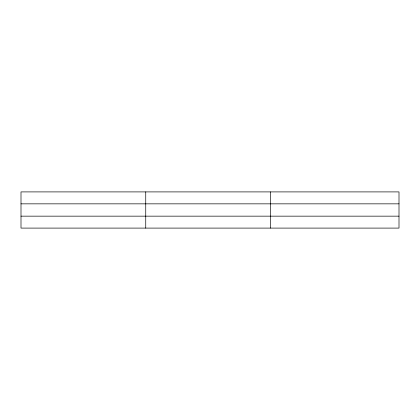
<?xml version="1.0" encoding="UTF-8"?>
<svg xmlns="http://www.w3.org/2000/svg" width="420" height="420" viewBox="0 0 420 420"><rect width="100%" height="100%" fill="white"/><g stroke="black" fill="none" stroke-linecap="round" stroke-linejoin="round"><path stroke-width="0.63" d="M145.74 191.903L145.74 228.097M270.48 191.903L270.48 228.097M399 203.847L399 191.903L21 191.903L21 228.097L399 228.097L399 203.847L21 203.847M21 216.153L399 216.153"/></g></svg>
